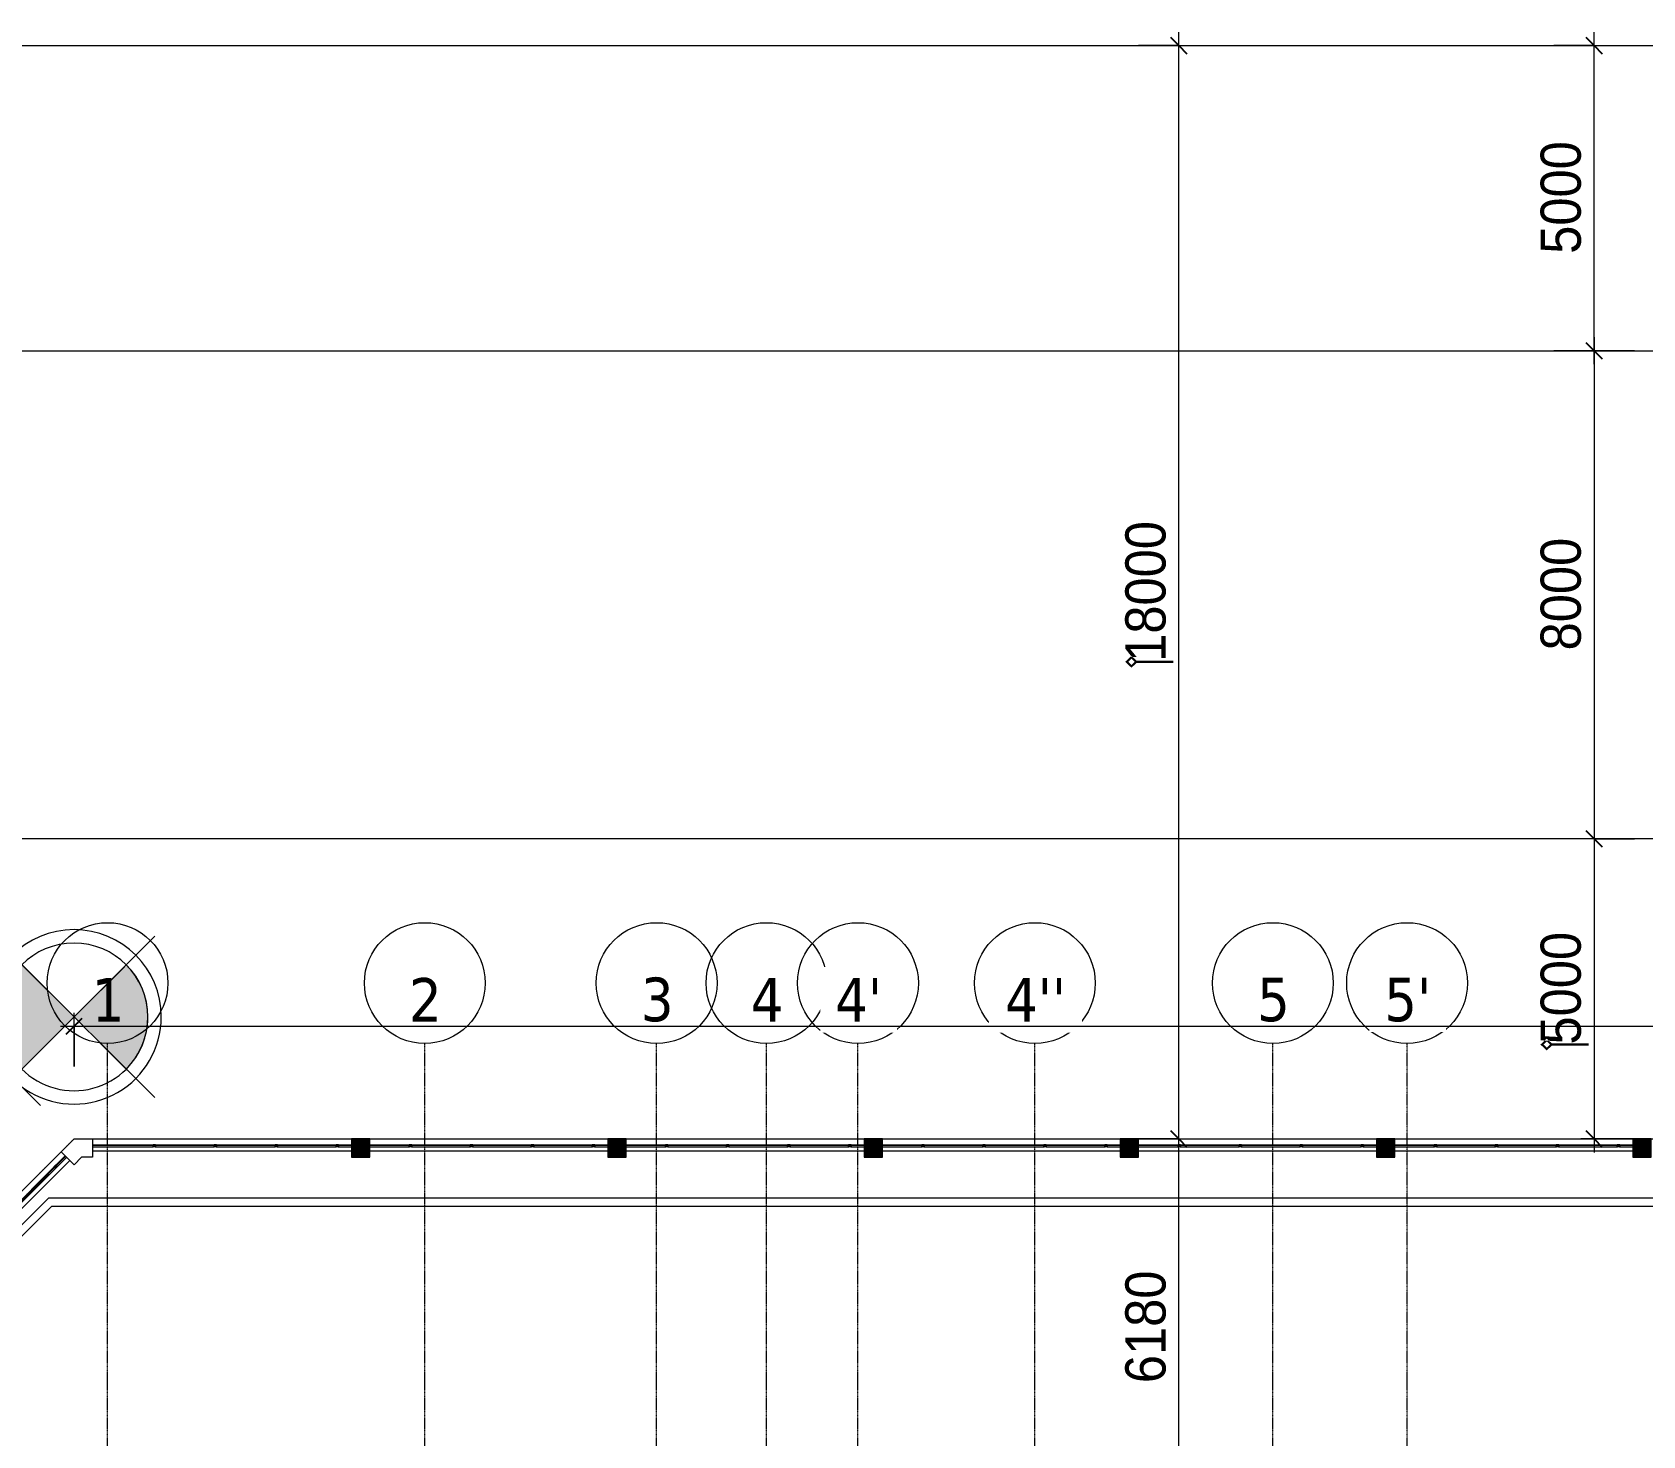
# Model space of a CAD drawing. Header units: millimetres. Extents: x 5356 to 209803, y -16346 to 109894.
# Drawn here: x 32418 to 58816, y 79553 to 102556 of the extents above; entities that cross this region are included whole.
import ezdxf

# ---------------------------------------------------------------- set-up
doc = ezdxf.new("R2010")
doc.units = ezdxf.units.MM
doc.linetypes.add('Double dash', pattern=[41.99999848517665, 12.00000007375544, -5.999999682284241, 5.999999682284241, -5.999999682284241, 5.999999682284241, -5.999999682284241])
doc.linetypes.add('Grid Line', pattern=[22.225, 12.7, -3.175, 3.175, -3.175])
for name, color, linetype, lineweight in [('A-ANNO-DIMS', 211, 'Continuous', 9), ('A-ANNO-DIMS-220', 211, 'Continuous', 9), ('A-ANNO-NOTE', 131, 'Continuous', 9), ('A-FLOR', 192, 'Continuous', 9), ('A-FLOR-HRAL', 11, 'Continuous', 9), ('A-WALL', 113, 'Continuous', 9), ('C-PROP-LINE', 91, 'Double dash', 18), ('S-COLS', 52, 'Continuous', 9), ('S-COLS-3', 9, 'Continuous', 9), ('S-COLS-4', 52, 'Continuous', 18), ('S-GRID-1', 1, 'Grid Line', 9), ('S-GRID-IDEN', 1, 'Continuous', 9)]:
    doc.layers.add(name, color=color, linetype=linetype, lineweight=lineweight)
doc.styles.add('Arial_2', font='arial_0.ttf', dxfattribs={"width": 0.9, "height": 659.9999999999999})
doc.styles.add('Arial_3', font='arial_0.ttf', dxfattribs={"width": 0.9, "height": 659.9999999999999})
doc.styles.add('Tahoma_B', font='tahomabd_0.ttf', dxfattribs={"height": 714.9999999999993})
doc.dimstyles.new('1_Dim_chi_tiet_khu_đất_2', dxfattribs={"dimscale": 304.8, "dimtxt": 673.3712039716003, "dimasz": 0.8661417322834646, "dimexe": 0.7217847769028871, "dimexo": 0.0625, "dimgap": 0.07217847769028872, "dimtad": 1, "dimdec": 0, "dimrnd": 5, "dimzin": 0, "dimdsep": 46, "dimtxsty": 'Arial_2', "dimblk1": 'OBLIQUE', "dimblk2": 'OBLIQUE', "dimsah": 1, "dimcen": 0.09, "dimdle": 0.7217847769028871, "dimazin": 0, "dimtfac": 1, "dimtdec": 4, "dimtix": 1, "dimtmove": 0, "dimatfit": 3, "dimfxl": 2.165354330708662, "dimfxlon": 1, "dimtvp": 1, "dimtolj": 1, "dimtzin": 0, "dimarcsym": 2})
doc.dimstyles.new('1_Dim_chi_tiet_khu_đất_2_1', dxfattribs={"dimscale": 304.8, "dimtxt": 673.3712039716003, "dimasz": 0.8661417322834646, "dimexe": 0.7217847769028871, "dimexo": 0.0625, "dimgap": 0.07217847769028872, "dimtad": 1, "dimdec": 0, "dimrnd": 5, "dimzin": 0, "dimdsep": 46, "dimtxsty": 'Arial_3', "dimblk1": 'OBLIQUE', "dimblk2": 'OBLIQUE', "dimsah": 1, "dimcen": 0.09, "dimdle": 0.7217847769028871, "dimazin": 0, "dimtfac": 1, "dimtdec": 4, "dimtix": 1, "dimtmove": 0, "dimatfit": 3, "dimfxl": 2.165354330708662, "dimfxlon": 1, "dimtvp": 1, "dimtolj": 1, "dimtzin": 0, "dimarcsym": 2})
pattern_1 = [(180, (609.6, 0), (-1.592040838891559e-15, -13), []), (270, (609.6, 0), (76, 4.653657836759942e-15), [])]

# ---------------------------------------------------------------- blocks, each defined once
blk = doc.blocks.new('M_Concrete-Rectangular-Column2 - 300x300-2025389-TKCS_MB ĐỊNH VỊ MỐC TỌA ĐỘ CÔNG TRÌNH')
at = {"layer": 'S-COLS-3'}
blk.add_hatch(color=256, dxfattribs=at).paths.add_polyline_path([(150.0000000000699, -149.9999999999139), (150.0000000000699, 150.0000000000958), (-149.9999999999399, 150.0000000000958), (-149.9999999999399, -149.9999999999139)])
at = {"layer": 'S-COLS-4'}
for p, q in [((149.9999999999998, 150.0000000000001), (-150.0000000000001, 150.0000000000001)), ((-150.0000000000001, 150.0000000000001), (-150.0000000000001, -149.9999999999999)), ((149.9999999999998, -149.9999999999999), (149.9999999999998, 150.0000000000001)), ((-150.0000000000001, -149.9999999999999), (149.9999999999998, -149.9999999999999))]:
    blk.add_line(p, q, dxfattribs=at)
blk = doc.blocks.new('NBS_CLDPhysicalSecuritySystems_MtlMeshPnlFncngSym_CLDModsecSecurusS3_InfillPanel - NBS_CLDPhysicalSecuritySystems_MtlMeshPnlFncngSym_CLDModsecSecurusS2_InfillPanel-2369332-TKCS_MB ĐỊNH VỊ MỐC TỌA ĐỘ CÔNG TRÌNH')
at = {"layer": 'A-FLOR-HRAL'}
h = blk.add_hatch(dxfattribs=at)
h.set_pattern_fill('FP_6', color=256, style=0, pattern_type=2)
h.set_pattern_definition(pattern_1)
h.paths.add_polyline_path([(37.03296974961502, 5.999999999877355), (-5.197762220632285e-11, 5.999999999877355), (-5.197762220632285e-11, -6.000000000119917), (3899.999999999954, -6.000000000119917), (3899.999999999954, 5.999999999877355), (2457.898127103676, 5.999999999868692)])
for p, q in [((217.9999999999418, 26.99999999990723), (-5.197762220632285e-11, 26.99999999990723)), ((6.294165189046908e-12, 5.999999999963915), (3900.000000000012, 5.999999999963915)), ((214.0000000000067, 5.999999999992131), (214.0000000000071, 22.99999999998968)), ((254.0000000000057, 5.999999999992004), (214.0000000000067, 5.999999999992131)), ((218.0000000000071, 26.99999999998995), (250.0000000000058, 26.99999999998985)), ((1217.999999999948, 26.99999999989857), (249.9999999999432, 26.99999999990723)), ((254.0000000000058, 22.99999999998984), (254.0000000000057, 5.999999999992004)), ((1214.000000000007, 5.999999999989893), (1214.000000000007, 22.99999999998744)), ((1254.000000000006, 5.999999999989766), (1214.000000000007, 5.999999999989893)), ((1218.000000000007, 26.99999999998771), (1250.000000000006, 26.99999999998761)), ((2217.999999999946, 26.99999999990723), (1249.99999999995, 26.99999999990723)), ((1254.000000000006, 22.9999999999876), (1254.000000000006, 5.999999999989766)), ((2214.000000000006, 5.999999999992131), (2214.000000000007, 22.99999999998968)), ((2254.000000000005, 5.999999999992004), (2214.000000000006, 5.999999999992131)), ((2218.000000000007, 26.99999999998995), (2250.000000000005, 26.99999999998985)), ((3217.999999999944, 26.99999999990723), (2249.999999999948, 26.99999999990723)), ((2254.000000000005, 22.99999999998984), (2254.000000000005, 5.999999999992004)), ((3214.000000000006, 5.999999999992131), (3214.000000000007, 22.99999999998968)), ((3254.000000000005, 5.999999999992004), (3214.000000000006, 5.999999999992131)), ((3218.000000000007, 26.99999999998995), (3250.000000000005, 26.99999999998985)), ((3899.999999999954, 26.99999999990723), (3249.999999999945, 26.99999999990723)), ((3254.000000000005, 22.99999999998984), (3254.000000000005, 5.999999999992004)), ((3900.000000000012, -6.000000000036085), (6.497202775790357e-12, -6.000000000036085)), ((214.0000000000067, -11.00000000001003), (214.0000000000067, -6.00000000001004)), ((214.0000000000067, -6.00000000001004), (254.0000000000057, -6.000000000010167)), ((254.0000000000057, -11.00000000001016), (214.0000000000067, -11.00000000001003)), ((254.0000000000057, -6.000000000010167), (254.0000000000057, -11.00000000001016)), ((1214.000000000007, -11.00000000001227), (1214.000000000007, -6.000000000012277)), ((1214.000000000007, -6.000000000012277), (1254.000000000005, -6.000000000012404)), ((1254.000000000005, -11.0000000000124), (1214.000000000007, -11.00000000001227)), ((1254.000000000005, -6.000000000012404), (1254.000000000005, -11.0000000000124)), ((2214.000000000006, -11.00000000001003), (2214.000000000006, -6.00000000001004)), ((2214.000000000006, -6.00000000001004), (2254.000000000005, -6.000000000010167)), ((2254.000000000005, -11.00000000001016), (2214.000000000006, -11.00000000001003)), ((2254.000000000005, -6.000000000010167), (2254.000000000005, -11.00000000001016)), ((3214.000000000006, -11.00000000001003), (3214.000000000006, -6.00000000001004)), ((3214.000000000006, -6.00000000001004), (3254.000000000005, -6.000000000010167)), ((3254.000000000005, -11.00000000001016), (3214.000000000006, -11.00000000001003)), ((3254.000000000005, -6.000000000010167), (3254.000000000005, -11.00000000001016))]:
    blk.add_line(p, q, dxfattribs=at)
for centre, radius, start, end in [((218.0000000000071, 22.99999999998967), 3.999999999999995, 89.99999999999912, 179.9999999999999), ((250.0000000000058, 22.99999999998985), 4.000000000000007, 5.088887490341627e-14, 89.9999999999993), ((1218.000000000007, 22.99999999998743), 3.999999999999997, 89.99999999999994, 179.9999999999999), ((1250.000000000006, 22.99999999998761), 3.999999999999979, 4.007498898644031e-13, 89.9999999999997), ((2218.000000000007, 22.99999999998967), 3.999999999999995, 89.99999999999993, 179.9999999999999), ((2250.000000000005, 22.99999999998985), 3.999999999999979, 4.579998741307465e-13, 89.9999999999997), ((3218.000000000007, 22.99999999998967), 3.999999999999995, 89.99999999999993, 179.9999999999999), ((3250.000000000005, 22.99999999998985), 3.999999999999999, 4.579998741307465e-13, 89.9999999999997)]:
    blk.add_arc(centre, radius, start, end, dxfattribs=at)
blk = doc.blocks.new('NBS_CLDPhysicalSecuritySystems_MtlMeshPnlFncngSym_CLDModsecSecurusS3_InfillPanel - NBS_CLDPhysicalSecuritySystems_MtlMeshPnlFncngSym_CLDModsecSecurusS2_InfillPanel-2369340-TKCS_MB ĐỊNH VỊ MỐC TỌA ĐỘ CÔNG TRÌNH')
at = {"layer": 'A-FLOR-HRAL'}
h = blk.add_hatch(dxfattribs=at)
h.set_pattern_fill('FP_6', color=256, style=0, pattern_type=2)
h.set_pattern_definition(pattern_1)
h.paths.add_polyline_path([(-3.465174813754857e-11, 5.999999999877355), (-3.465174813754857e-11, -6.000000000119917), (4249.063448259166, -6.000000000119917), (4249.063448259166, 5.999999999877355), (824.8193859361612, 5.999999999877355)])
for p, q in [((217.9999999999634, 26.99999999990723), (-2.598881110316143e-11, 26.99999999990723)), ((6.294165189046908e-12, 5.999999999963915), (4249.063448259199, 5.999999999963915)), ((214.0000000000067, 5.999999999992131), (214.0000000000071, 22.99999999998968)), ((254.0000000000057, 5.999999999992004), (214.0000000000067, 5.999999999992131)), ((218.0000000000071, 26.99999999998995), (250.0000000000058, 26.99999999998985)), ((1217.999999999966, 26.99999999990723), (249.9999999999648, 26.99999999990723)), ((254.0000000000058, 22.99999999998984), (254.0000000000057, 5.999999999992004)), ((1214.000000000007, 5.999999999989893), (1214.000000000007, 22.99999999998744)), ((1254.000000000006, 5.999999999989766), (1214.000000000007, 5.999999999989893)), ((1218.000000000007, 26.99999999998771), (1250.000000000006, 26.99999999998761)), ((2217.999999999968, 26.99999999990723), (1249.999999999967, 26.99999999990723)), ((1254.000000000006, 22.9999999999876), (1254.000000000006, 5.999999999989766)), ((2214.000000000006, 5.999999999992131), (2214.000000000007, 22.99999999998968)), ((2254.000000000005, 5.999999999992004), (2214.000000000006, 5.999999999992131)), ((2218.000000000007, 26.99999999998995), (2250.000000000005, 26.99999999998985)), ((3217.99999999997, 26.9999999999159), (2249.999999999969, 26.99999999990723)), ((2254.000000000005, 22.99999999998984), (2254.000000000005, 5.999999999992004)), ((3214.000000000006, 5.999999999992131), (3214.000000000007, 22.99999999998968)), ((3254.000000000005, 5.999999999992004), (3214.000000000006, 5.999999999992131)), ((3218.000000000007, 26.99999999998995), (3250.000000000005, 26.99999999998985)), ((4249.063448259166, 26.99999999990723), (3249.999999999967, 26.9999999999159)), ((3254.000000000005, 22.99999999998984), (3254.000000000005, 5.999999999992004)), ((4249.063448259199, -6.000000000036085), (6.497202775790357e-12, -6.000000000036085)), ((214.0000000000067, -11.00000000001003), (214.0000000000067, -6.00000000001004)), ((214.0000000000067, -6.00000000001004), (254.0000000000057, -6.000000000010167)), ((254.0000000000057, -11.00000000001016), (214.0000000000067, -11.00000000001003)), ((254.0000000000057, -6.000000000010167), (254.0000000000057, -11.00000000001016)), ((1214.000000000007, -11.00000000001227), (1214.000000000007, -6.000000000012277)), ((1214.000000000007, -6.000000000012277), (1254.000000000005, -6.000000000012404)), ((1254.000000000005, -11.0000000000124), (1214.000000000007, -11.00000000001227)), ((1254.000000000005, -6.000000000012404), (1254.000000000005, -11.0000000000124)), ((2214.000000000006, -11.00000000001003), (2214.000000000006, -6.00000000001004)), ((2214.000000000006, -6.00000000001004), (2254.000000000005, -6.000000000010167)), ((2254.000000000005, -11.00000000001016), (2214.000000000006, -11.00000000001003)), ((2254.000000000005, -6.000000000010167), (2254.000000000005, -11.00000000001016)), ((3214.000000000006, -11.00000000001003), (3214.000000000006, -6.00000000001004)), ((3214.000000000006, -6.00000000001004), (3254.000000000005, -6.000000000010167)), ((3254.000000000005, -11.00000000001016), (3214.000000000006, -11.00000000001003)), ((3254.000000000005, -6.000000000010167), (3254.000000000005, -11.00000000001016))]:
    blk.add_line(p, q, dxfattribs=at)
for centre, radius, start, end in [((218.0000000000071, 22.99999999998967), 3.999999999999995, 89.99999999999912, 179.9999999999999), ((250.0000000000058, 22.99999999998985), 4.000000000000007, 5.088887490341627e-14, 89.9999999999993), ((1218.000000000007, 22.99999999998743), 3.999999999999997, 89.99999999999994, 179.9999999999999), ((1250.000000000006, 22.99999999998761), 3.999999999999979, 4.007498898644031e-13, 89.9999999999997), ((2218.000000000007, 22.99999999998967), 3.999999999999995, 89.99999999999993, 179.9999999999999), ((2250.000000000005, 22.99999999998985), 3.999999999999979, 4.579998741307465e-13, 89.9999999999997), ((3218.000000000007, 22.99999999998967), 3.999999999999995, 89.99999999999993, 179.9999999999999), ((3250.000000000005, 22.99999999998985), 3.999999999999999, 4.579998741307465e-13, 89.9999999999997)]:
    blk.add_arc(centre, radius, start, end, dxfattribs=at)
blk = doc.blocks.new('NBS_CLDPhysicalSecuritySystems_MtlMeshPnlFncngSym_CLDModsecSecurusS3_InfillPanel - NBS_CLDPhysicalSecuritySystems_MtlMeshPnlFncngSym_CLDModsecSecurusS2_InfillPanel-2369348-TKCS_MB ĐỊNH VỊ MỐC TỌA ĐỘ CÔNG TRÌNH')
at = {"layer": 'A-FLOR-HRAL'}
h = blk.add_hatch(dxfattribs=at)
h.set_pattern_fill('FP_6', color=256, style=0, pattern_type=2)
h.set_pattern_definition(pattern_1)
h.paths.add_polyline_path([(4516.652222254837, 5.999999999929332), (-9.529230737825856e-11, 5.99999999992067), (-9.096083886106499e-11, -6.000000000076603), (4516.652222254842, -6.000000000076603)])
for p, q in [((217.9999999999071, 26.99999999995055), (-6.064055924070999e-11, 26.99999999995055)), ((6.294165189046908e-12, 5.999999999963915), (4516.652222254929, 5.999999999963915)), ((214.0000000000067, 5.999999999992131), (214.0000000000071, 22.99999999998968)), ((254.0000000000057, 5.999999999992004), (214.0000000000067, 5.999999999992131)), ((218.0000000000071, 26.99999999998995), (250.0000000000058, 26.99999999998985)), ((1217.999999999918, 26.99999999995921), (249.9999999999085, 26.99999999995055)), ((254.0000000000058, 22.99999999998984), (254.0000000000057, 5.999999999992004)), ((1214.000000000007, 5.999999999989893), (1214.000000000007, 22.99999999998744)), ((1254.000000000006, 5.999999999989766), (1214.000000000007, 5.999999999989893)), ((1218.000000000007, 26.99999999998771), (1250.000000000006, 26.99999999998761)), ((2217.999999999912, 26.99999999995055), (1249.999999999915, 26.99999999995055)), ((1254.000000000006, 22.9999999999876), (1254.000000000006, 5.999999999989766)), ((2214.000000000006, 5.999999999992131), (2214.000000000007, 22.99999999998968)), ((2254.000000000005, 5.999999999992004), (2214.000000000006, 5.999999999992131)), ((2218.000000000007, 26.99999999998995), (2250.000000000005, 26.99999999998985)), ((3217.99999999991, 26.99999999994188), (2249.999999999909, 26.99999999995055)), ((2254.000000000005, 22.99999999998984), (2254.000000000005, 5.999999999992004)), ((3214.000000000006, 5.999999999992131), (3214.000000000007, 22.99999999998968)), ((3254.000000000005, 5.999999999992004), (3214.000000000006, 5.999999999992131)), ((3218.000000000007, 26.99999999998995), (3250.000000000005, 26.99999999998985)), ((4217.999999999916, 26.99999999994188), (3249.999999999911, 26.99999999995055)), ((3254.000000000005, 22.99999999998984), (3254.000000000005, 5.999999999992004)), ((4214.000000000006, 5.999999999992131), (4214.000000000007, 22.99999999998968)), ((4254.000000000005, 5.999999999992004), (4214.000000000006, 5.999999999992131)), ((4218.000000000007, 26.99999999998995), (4250.000000000005, 26.99999999998985)), ((4516.652222254837, 26.99999999995055), (4249.999999999909, 26.99999999994188)), ((4254.000000000005, 22.99999999998984), (4254.000000000005, 5.999999999992004)), ((4516.652222254929, -6.000000000036085), (6.497202775790357e-12, -6.000000000036085)), ((214.0000000000067, -11.00000000001003), (214.0000000000067, -6.00000000001004)), ((214.0000000000067, -6.00000000001004), (254.0000000000057, -6.000000000010167)), ((254.0000000000057, -11.00000000001016), (214.0000000000067, -11.00000000001003)), ((254.0000000000057, -6.000000000010167), (254.0000000000057, -11.00000000001016)), ((1214.000000000007, -11.00000000001227), (1214.000000000007, -6.000000000012277)), ((1214.000000000007, -6.000000000012277), (1254.000000000005, -6.000000000012404)), ((1254.000000000005, -11.0000000000124), (1214.000000000007, -11.00000000001227)), ((1254.000000000005, -6.000000000012404), (1254.000000000005, -11.0000000000124)), ((2214.000000000006, -11.00000000001003), (2214.000000000006, -6.00000000001004)), ((2214.000000000006, -6.00000000001004), (2254.000000000005, -6.000000000010167)), ((2254.000000000005, -11.00000000001016), (2214.000000000006, -11.00000000001003)), ((2254.000000000005, -6.000000000010167), (2254.000000000005, -11.00000000001016)), ((3214.000000000006, -11.00000000001003), (3214.000000000006, -6.00000000001004)), ((3214.000000000006, -6.00000000001004), (3254.000000000005, -6.000000000010167)), ((3254.000000000005, -11.00000000001016), (3214.000000000006, -11.00000000001003)), ((3254.000000000005, -6.000000000010167), (3254.000000000005, -11.00000000001016)), ((4214.000000000006, -11.00000000001003), (4214.000000000006, -6.00000000001004)), ((4214.000000000006, -6.00000000001004), (4254.000000000005, -6.000000000010167)), ((4254.000000000005, -11.00000000001016), (4214.000000000006, -11.00000000001003)), ((4254.000000000005, -6.000000000010167), (4254.000000000005, -11.00000000001016))]:
    blk.add_line(p, q, dxfattribs=at)
for centre, radius, start, end in [((218.0000000000071, 22.99999999998967), 3.999999999999995, 89.99999999999912, 179.9999999999999), ((250.0000000000058, 22.99999999998985), 4.000000000000007, 5.088887490341627e-14, 89.9999999999993), ((1218.000000000007, 22.99999999998743), 3.999999999999997, 89.99999999999994, 179.9999999999999), ((1250.000000000006, 22.99999999998761), 3.999999999999979, 4.007498898644031e-13, 89.9999999999997), ((2218.000000000007, 22.99999999998967), 3.999999999999995, 89.99999999999993, 179.9999999999999), ((2250.000000000005, 22.99999999998985), 3.999999999999979, 4.579998741307465e-13, 89.9999999999997), ((3218.000000000007, 22.99999999998967), 3.999999999999995, 89.99999999999993, 179.9999999999999), ((3250.000000000005, 22.99999999998985), 3.999999999999999, 4.579998741307465e-13, 89.9999999999997), ((4218.000000000007, 22.99999999998967), 3.999999999999995, 89.99999999999993, 179.9999999999999), ((4250.000000000005, 22.99999999998985), 3.999999999999979, 4.579998741307465e-13, 89.9999999999997)]:
    blk.add_arc(centre, radius, start, end, dxfattribs=at)
blk = doc.blocks.new('Family - ___-1476882-TKCS_MB ĐỊNH VỊ MỐC TỌA ĐỘ CÔNG TRÌNH')
at = {"layer": 'C-PROP-LINE'}
for p, q in [((26103.5008400878, 77418.22802920932), (33103.50083875699, 84418.22802787836)), ((33103.50083875699, 84418.22802787836), (127801.6277352758, 84418.22802787836))]:
    blk.add_line(p, q, dxfattribs=at)
blk = doc.blocks.new('Grid - M_Grid Head - Circle-353313-TKCS_MB ĐỊNH VỊ MỐC TỌA ĐỘ CÔNG TRÌNH')
at = {"layer": 'S-GRID-IDEN'}
blk.add_circle((0, 0), 4.500000000000004, dxfattribs=at)
blk = doc.blocks.new('HDNDCT_DIEM DINH VI NHO - HDNDCT_DIEM DINH VI NHO-1604829-TKCS_MB ĐỊNH VỊ MỐC TỌA ĐỘ CÔNG TRÌNH')
at = {"layer": 'A-ANNO-NOTE'}
h = blk.add_hatch(color=256, dxfattribs=at)
edge = h.paths.add_edge_path()
edge.add_line((-3.889087296526014, 3.889087296526007), (8.881784197001252e-16, -2.220446049250313e-15))
edge.add_line((1.057487430955462e-15, 0), (-3.889087296526007, -3.889087296526013))
edge.add_arc((1.586231146433193e-15, 0), 5.500000000000006, 135.0000000000007, 225.0000000000001, ccw=False)
h = blk.add_hatch(color=256, dxfattribs=at)
edge = h.paths.add_edge_path()
edge.add_arc((-5.287437154777308e-16, 5.287437154777308e-16), 5.500000000000004, -44.99999999999977, 45.000000000000284, ccw=False)
edge.add_line((3.889087296526008, -3.889087296526015), (0, 0))
edge.add_line((-1.057487430955462e-15, -2.114974861910923e-15), (3.889087296526014, 3.889087296526007))
for p, q in [((-6.010407640085661, 6.01040764008565), (6.010407640085664, -6.010407640085654)), ((-6.010407640085649, -6.01040764008566), (6.010407640085651, 6.010407640085662)), ((1.057487430955462e-15, -2.114974861910923e-15), (-3.889087296526014, 3.889087296526007)), ((3.889087296526014, 3.889087296526007), (-1.057487430955462e-15, -2.114974861910923e-15)), ((-3.889087296526007, -3.889087296526013), (1.057487430955462e-15, 0)), ((0, 0), (3.889087296526008, -3.889087296526015))]:
    blk.add_line(p, q, dxfattribs=at)
for centre, radius, start, end in [((0, 2.356094354837881e-16), 6.500000000000006, 359.9999999999985, 179.999999999999), ((0, 2.356094354837881e-16), 5.500000000000005, 359.9999999999989, 179.9999999999993), ((1.586231146433193e-15, 0), 5.500000000000006, 135.0000000000004, 224.9999999999997), ((-5.287437154777308e-16, 5.287437154777308e-16), 5.500000000000004, 314.9999999999999, 44.99999999999999), ((0, -2.931342799939427e-16), 6.500000000000005, 179.9999999999994, 359.9999999999985), ((0, -2.931342799939427e-16), 5.500000000000005, 179.9999999999997, 359.9999999999989)]:
    blk.add_arc(centre, radius, start, end, dxfattribs=at)
blk = doc.blocks.new('DIMBLOCK2-TKCS_MB ĐỊNH VỊ MỐC TỌA ĐỘ CÔNG TRÌNH')
at = {"layer": 'A-ANNO-DIMS-220'}
for p, q in [((32244.34554252, 85588.51030783744), (24933.21856012872, 78277.38332544632)), ((32555.47252624208, 84966.25634039327), (31933.21855879791, 85588.51030783744)), ((32088.78205065896, 85432.94681597642), (32555.47252624208, 84966.2563403933)), ((25555.47252757288, 77966.25634172423), (24933.21856012873, 78588.51030916841)), ((25088.78205198977, 78432.94681730737), (25555.47252757288, 77966.25634172425))]:
    blk.add_line(p, q, dxfattribs=at)
at = {"layer": 'A-ANNO-DIMS-220', "lineweight": 25}
for p, q in [((32088.78205065896, 85432.94681597641), (32088.78205065896, 85619.62300620966)), ((32088.78205065896, 85432.94681597641), (32088.78205065896, 85246.27062574314)), ((25088.78205198977, 78432.94681730737), (25088.78205198977, 78619.62300754063)), ((25088.78205198977, 78432.94681730737), (25088.78205198977, 78246.27062707412))]:
    blk.add_line(p, q, dxfattribs=at)
at = {"layer": 'A-ANNO-DIMS-220', "color": 0, "insert": (27322.72673623983, 81909.74704485267), "char_height": 659.9999999999999, "width": 2187.938435058492, "attachment_point": 1, "rotation": 44.9999999999994, "line_spacing_factor": 0.9417779076525878, "style": 'Arial_2'}
blk.add_mtext('9900', dxfattribs=at)
blk = doc.blocks.new('_Oblique')
at = {"color": 0, "linetype": 'ByBlock', "lineweight": -2}
blk.add_line((-0.5, -0.5), (0.5, 0.5), dxfattribs=at)
blk = doc.blocks.new('DIMBLOCK3-TKCS_MB ĐỊNH VỊ MỐC TỌA ĐỘ CÔNG TRÌNH')
at = {"layer": 'A-ANNO-DIMS-220'}
for p, q in [((33103.50083875699, 85603.98185130442), (33103.50083875699, 86483.98185130442)), ((127801.6277352758, 85603.98185130442), (127801.6277352758, 86483.98185130442)), ((32883.500838757, 86263.98185130443), (128021.6277352758, 86263.98185130443)), ((33103.50083875699, 86263.98185130443), (33103.50083875699, 85603.98185130442)), ((127801.6277352758, 86263.98185130443), (127801.6277352758, 85603.98185130442))]:
    blk.add_line(p, q, dxfattribs=at)
at = {"layer": 'A-ANNO-DIMS-220', "lineweight": 25}
for p, q in [((33103.50083875699, 86263.98185130443), (33235.50083875699, 86395.98185130443)), ((127801.6277352758, 86263.98185130443), (127933.6277352758, 86395.98185130443)), ((33103.50083875699, 86263.98185130443), (32971.50083875699, 86131.98185130442)), ((127801.6277352758, 86263.98185130443), (127669.6277352758, 86131.98185130442))]:
    blk.add_line(p, q, dxfattribs=at)
at = {"layer": 'A-ANNO-DIMS-220', "color": 0, "insert": (79313.01301875676, 87142.81343400382), "char_height": 659.9999999999999, "width": 2734.923043823115, "attachment_point": 1, "line_spacing_factor": 0.9417779076525878, "style": 'Arial_2'}
blk.add_mtext('94700', dxfattribs=at)
blk = doc.blocks.new('DIMBLOCK14-TKCS_MB ĐỊNH VỊ MỐC TỌA ĐỘ CÔNG TRÌNH')
at = {"layer": 'A-ANNO-DIMS-220', "lineweight": 25}
for p, q in [((51212.91840284201, 102336.3366226213), (51080.91840284201, 102468.3366226213)), ((51212.91840284201, 102336.3366226213), (51344.91840284201, 102204.3366226213)), ((51212.91840284195, 84418.22802787834), (51080.91840284195, 84550.22802787834)), ((51212.91840284195, 84418.22802787834), (51344.91840284194, 84286.22802787834))]:
    blk.add_line(p, q, dxfattribs=at)
at = {"layer": 'A-ANNO-DIMS-220'}
for p, q in [((51212.91840284195, 84198.22802787836), (51212.91840284201, 102556.3366226213)), ((50552.918402842, 102336.3366226213), (51432.91840284201, 102336.3366226213)), ((51212.91840284201, 102336.3366226213), (50552.91840284201, 102336.3366226213)), ((50552.91840284195, 84418.22802787834), (51432.91840284195, 84418.22802787834)), ((51212.91840284195, 84418.22802787836), (50552.91840284195, 84418.22802787836))]:
    blk.add_line(p, q, dxfattribs=at)
at = {"layer": 'A-ANNO-DIMS-220', "color": 0, "insert": (50334.08682014258, 92237.7310569902), "char_height": 659.9999999999999, "width": 2734.923043823115, "attachment_point": 1, "rotation": 90, "line_spacing_factor": 0.9417779076525878, "style": 'Arial_3'}
blk.add_mtext('\u206e18000', dxfattribs=at)
blk = doc.blocks.new('DIMBLOCK21-TKCS_MB ĐỊNH VỊ MỐC TỌA ĐỘ CÔNG TRÌNH')
at = {"layer": 'A-ANNO-DIMS-220', "lineweight": 25}
for p, q in [((58019.33192299585, 97336.33662265503), (57887.33192299588, 97468.33662265504)), ((58019.33192299585, 97336.33662265503), (58151.33192299582, 97204.336622655)), ((58019.33192299405, 89336.3366226756), (57887.33192299408, 89468.33662267563)), ((58019.33192299405, 89336.3366226756), (58151.33192299402, 89204.33662267559))]:
    blk.add_line(p, q, dxfattribs=at)
at = {"layer": 'A-ANNO-DIMS-220'}
for p, q in [((58019.3319229959, 97556.33662265503), (58019.331922994, 89116.3366226756)), ((58679.33192299585, 97336.33662265487), (57799.33192299584, 97336.3366226551)), ((58019.33192299585, 97336.33662265503), (58679.33192299584, 97336.33662265491)), ((58679.33192299405, 89336.33662267543), (57799.33192299405, 89336.33662267566)), ((58019.33192299405, 89336.3366226756), (58679.33192299405, 89336.33662267549))]:
    blk.add_line(p, q, dxfattribs=at)
at = {"layer": 'A-ANNO-DIMS-220', "color": 0, "insert": (57140.50034029556, 92424.69560805763), "char_height": 659.9999999999999, "width": 2187.938435058492, "attachment_point": 1, "rotation": 90, "line_spacing_factor": 0.9417779076525878, "style": 'Arial_2'}
blk.add_mtext('8000', dxfattribs=at)
blk = doc.blocks.new('DIMBLOCK22-TKCS_MB ĐỊNH VỊ MỐC TỌA ĐỘ CÔNG TRÌNH')
at = {"layer": 'A-ANNO-DIMS-220', "lineweight": 25}
for p, q in [((58019.3319229951, 102336.3366226213), (57887.33192299511, 102468.3366226213)), ((58019.3319229951, 102336.3366226213), (58151.3319229951, 102204.3366226213)), ((58019.3319229951, 97336.33662265501), (57887.33192299511, 97468.33662265501)), ((58019.3319229951, 97336.33662265501), (58151.3319229951, 97204.336622655))]:
    blk.add_line(p, q, dxfattribs=at)
at = {"layer": 'A-ANNO-DIMS-220'}
for p, q in [((58019.3319229951, 97116.33662265503), (58019.3319229951, 102556.3366226213)), ((57359.33192299509, 102336.3366226213), (58239.33192299511, 102336.3366226213)), ((58019.3319229951, 102336.3366226213), (57359.33192299511, 102336.3366226213)), ((57359.33192299509, 97336.33662265501), (58239.33192299511, 97336.33662265501)), ((58019.3319229951, 97336.33662265503), (57359.33192299511, 97336.33662265503))]:
    blk.add_line(p, q, dxfattribs=at)
at = {"layer": 'A-ANNO-DIMS-220', "color": 0, "insert": (57140.50034029572, 98924.69560803045), "char_height": 659.9999999999999, "width": 2187.938435058492, "attachment_point": 1, "rotation": 90, "line_spacing_factor": 0.9417779076525878, "style": 'Arial_2'}
blk.add_mtext('5000', dxfattribs=at)
blk = doc.blocks.new('DIMBLOCK23-TKCS_MB ĐỊNH VỊ MỐC TỌA ĐỘ CÔNG TRÌNH')
at = {"layer": 'A-ANNO-DIMS-220'}
for p, q in [((58019.3319229941, 89556.33662267562), (58019.33192299288, 84198.22802787837)), ((58679.33192299405, 89336.33662267543), (57799.33192299405, 89336.33662267566)), ((58019.33192299405, 89336.3366226756), (58679.33192299405, 89336.33662267549)), ((58679.33192299294, 84418.22802787821), (57799.33192299293, 84418.22802787843)), ((58019.33192299295, 84418.22802787836), (58679.33192299294, 84418.22802787824))]:
    blk.add_line(p, q, dxfattribs=at)
at = {"layer": 'A-ANNO-DIMS-220', "lineweight": 25}
for p, q in [((58019.33192299405, 89336.3366226756), (57887.33192299408, 89468.33662267563)), ((58019.33192299405, 89336.3366226756), (58151.33192299402, 89204.33662267559)), ((58019.33192299294, 84418.22802787836), (57887.33192299297, 84550.22802787839)), ((58019.33192299294, 84418.22802787836), (58151.3319229929, 84286.22802787834))]:
    blk.add_line(p, q, dxfattribs=at)
at = {"layer": 'A-ANNO-DIMS-220', "color": 0, "insert": (57140.5003402941, 85965.64131066929), "char_height": 659.9999999999999, "width": 2187.938435058492, "attachment_point": 1, "rotation": 90, "line_spacing_factor": 0.9417779076525878, "style": 'Arial_3'}
blk.add_mtext('\u206e5000', dxfattribs=at)
blk = doc.blocks.new('DIMBLOCK26-TKCS_MB ĐỊNH VỊ MỐC TỌA ĐỘ CÔNG TRÌNH')
at = {"layer": 'A-ANNO-DIMS-220', "lineweight": 25}
for p, q in [((51212.91840284195, 84418.22802787834), (51080.91840284195, 84550.22802787834)), ((51212.91840284195, 84418.22802787834), (51344.91840284194, 84286.22802787834)), ((51212.91840284192, 78236.93603804537), (51080.91840284193, 78368.93603804539)), ((51212.91840284192, 78236.93603804537), (51344.91840284192, 78104.93603804537))]:
    blk.add_line(p, q, dxfattribs=at)
at = {"layer": 'A-ANNO-DIMS-220'}
for p, q in [((51212.91840284192, 78016.93603804537), (51212.91840284195, 84638.22802787834)), ((50552.91840284195, 84418.22802787834), (51432.91840284195, 84418.22802787834)), ((51212.91840284195, 84418.22802787836), (50552.91840284195, 84418.22802787836)), ((50552.91840284193, 78236.93603804537), (51432.91840284193, 78236.93603804537)), ((51212.91840284192, 78236.93603804537), (50552.91840284193, 78236.93603804537))]:
    blk.add_line(p, q, dxfattribs=at)
at = {"layer": 'A-ANNO-DIMS-220', "color": 0, "insert": (50334.08682014255, 80415.94101835418), "char_height": 659.9999999999999, "width": 2187.938435058492, "attachment_point": 1, "rotation": 90, "line_spacing_factor": 0.9417779076525878, "style": 'Arial_2'}
blk.add_mtext('6180', dxfattribs=at)

msp = doc.modelspace()

# ---------------------------------------------------------------- linework, layer by layer
at = {"layer": 'A-FLOR'}
for p, q in [((5356.497855477276, 102336.3366226214), (130779.2714340921, 102336.336622621)), ((5356.497855477259, 97336.33662265503), (130779.3493231148, 97336.33662265503)), ((72952.56428696719, 89336.33662267325), (32081.3650882323, 89336.33662267968)), ((32683.75213777374, 83446.93603804504), (26993.50084008778, 77756.68473992993)), ((69152.56428701637, 83446.93603804504), (32683.75213777374, 83446.93603804504)), ((27123.50084008779, 77702.8369768243), (32737.59990088514, 83316.93603804505)), ((32737.59990088514, 83316.93603804505), (69152.56428701637, 83316.93603804505))]:
    msp.add_line(p, q, dxfattribs=at)
at = {"layer": 'A-WALL'}
for p, q in [((33403.50083875702, 84418.22802787821), (37652.5642870162, 84418.22802787821)), ((37652.5642870162, 84218.2280278782), (33403.50083875702, 84218.2280278782)), ((37952.5642870162, 84418.22802787821), (41852.5642870162, 84418.22802787821)), ((41852.5642870162, 84218.2280278782), (37952.5642870162, 84218.2280278782)), ((42152.5642870162, 84418.22802787821), (46052.5642870162, 84418.22802787821)), ((46052.56428701621, 84218.2280278782), (42152.5642870162, 84218.2280278782)), ((46352.56428701621, 84418.22802787821), (50252.5642870162, 84418.22802787821)), ((50252.5642870162, 84218.2280278782), (46352.56428701622, 84218.2280278782)), ((50552.5642870162, 84418.22802787821), (54452.5642870162, 84418.22802787821)), ((54452.5642870162, 84218.2280278782), (50552.5642870162, 84218.2280278782)), ((54752.5642870162, 84418.22802787821), (58652.56428701621, 84418.22802787821)), ((58652.56428701621, 84218.2280278782), (54752.5642870162, 84218.2280278782)), ((29697.6133900195, 81012.34057914076), (32891.36880463727, 84206.09599375846)), ((33032.79016087458, 84064.67463752115), (29839.03474625681, 80870.91922290345))]:
    msp.add_line(p, q, dxfattribs=at)
at = {"layer": 'S-COLS'}
for p, q in [((32891.36880463728, 84206.09599375846), (33103.50083899325, 84418.2280281144)), ((33103.50083875702, 84418.22802868472), (33403.50083875702, 84418.22802868472)), ((33403.50083875702, 84418.22802868472), (33403.50083875702, 84118.22802868472)), ((33103.50083899324, 83993.96395940248), (32891.36880463728, 84206.09599375846)), ((33227.76490827548, 84118.22802868472), (33103.50083899324, 83993.96395940248)), ((33403.50083875702, 84118.22802868472), (33227.76490827548, 84118.22802868472))]:
    msp.add_line(p, q, dxfattribs=at)
at = {"layer": 'S-GRID-1'}
for p, q in [((33652.56428701637, 80482.73377850564), (33652.56428701638, 85982.73377850564)), ((38852.56428701636, 80482.73377850564), (38852.56428701638, 85982.73377850564)), ((42652.56428701638, 80482.73377850564), (42652.56428701639, 85982.73377850564)), ((44452.56428701636, 80482.73377850563), (44452.56428701638, 85982.73377850562)), ((45952.5642870162, 80482.73377850563), (45952.56428701621, 85982.73377850562)), ((48852.56428846078, 80482.73377850563), (48852.56428846079, 85982.73377850562)), ((52752.56428701637, 80482.7337785056), (52752.56428701638, 85982.7337785056)), ((54952.56428701637, 80482.7337785056), (54952.56428701638, 85982.7337785056)), ((33652.56428701628, 20960.60739034458), (33652.56428701637, 80482.73377850564)), ((38852.56428701627, 20960.60739034457), (38852.56428701636, 80482.73377850564)), ((42652.56428701628, 20960.60739034456), (42652.56428701638, 80482.73377850564)), ((44452.56428701627, 20960.60739034456), (44452.56428701636, 80482.73377850563)), ((45952.5642870161, 20960.60739034456), (45952.5642870162, 80482.73377850563)), ((48852.56428846069, 20960.60739034455), (48852.56428846078, 80482.73377850563)), ((52752.56428701628, 20960.60739034455), (52752.56428701637, 80482.7337785056)), ((54952.56428701628, 20960.60739034454), (54952.56428701637, 80482.7337785056))]:
    msp.add_line(p, q, dxfattribs=at)

# ---------------------------------------------------------------- block references
at = {"layer": 'A-FLOR-HRAL'}
for name, p, rotation in [('NBS_CLDPhysicalSecuritySystems_MtlMeshPnlFncngSym_CLDModsecSecurusS3_InfillPanel - NBS_CLDPhysicalSecuritySystems_MtlMeshPnlFncngSym_CLDModsecSecurusS2_InfillPanel-2369340-TKCS_MB ĐỊNH VỊ MỐC TỌA ĐỘ CÔNG TRÌNH', (37652.56428701622, 84318.2280278782), 180), ('NBS_CLDPhysicalSecuritySystems_MtlMeshPnlFncngSym_CLDModsecSecurusS3_InfillPanel - NBS_CLDPhysicalSecuritySystems_MtlMeshPnlFncngSym_CLDModsecSecurusS2_InfillPanel-2369332-TKCS_MB ĐỊNH VỊ MỐC TỌA ĐỘ CÔNG TRÌNH', (41852.56428701623, 84318.2280278782), 180), ('NBS_CLDPhysicalSecuritySystems_MtlMeshPnlFncngSym_CLDModsecSecurusS3_InfillPanel - NBS_CLDPhysicalSecuritySystems_MtlMeshPnlFncngSym_CLDModsecSecurusS2_InfillPanel-2369332-TKCS_MB ĐỊNH VỊ MỐC TỌA ĐỘ CÔNG TRÌNH', (46052.56428701622, 84318.2280278782), 180), ('NBS_CLDPhysicalSecuritySystems_MtlMeshPnlFncngSym_CLDModsecSecurusS3_InfillPanel - NBS_CLDPhysicalSecuritySystems_MtlMeshPnlFncngSym_CLDModsecSecurusS2_InfillPanel-2369332-TKCS_MB ĐỊNH VỊ MỐC TỌA ĐỘ CÔNG TRÌNH', (50252.56428701622, 84318.2280278782), 180), ('NBS_CLDPhysicalSecuritySystems_MtlMeshPnlFncngSym_CLDModsecSecurusS3_InfillPanel - NBS_CLDPhysicalSecuritySystems_MtlMeshPnlFncngSym_CLDModsecSecurusS2_InfillPanel-2369332-TKCS_MB ĐỊNH VỊ MỐC TỌA ĐỘ CÔNG TRÌNH', (54452.56428701622, 84318.2280278782), 180), ('NBS_CLDPhysicalSecuritySystems_MtlMeshPnlFncngSym_CLDModsecSecurusS3_InfillPanel - NBS_CLDPhysicalSecuritySystems_MtlMeshPnlFncngSym_CLDModsecSecurusS2_InfillPanel-2369332-TKCS_MB ĐỊNH VỊ MỐC TỌA ĐỘ CÔNG TRÌNH', (58652.56428701623, 84318.2280278782), 180), ('NBS_CLDPhysicalSecuritySystems_MtlMeshPnlFncngSym_CLDModsecSecurusS3_InfillPanel - NBS_CLDPhysicalSecuritySystems_MtlMeshPnlFncngSym_CLDModsecSecurusS2_InfillPanel-2369348-TKCS_MB ĐỊNH VỊ MỐC TỌA ĐỘ CÔNG TRÌNH', (32962.07948275594, 84135.38531563984), 225)]:
    msp.add_blockref(name, p, dxfattribs=dict(at, rotation=rotation))
at = {"layer": 'C-PROP-LINE'}
msp.add_blockref('Family - ___-1476882-TKCS_MB ĐỊNH VỊ MỐC TỌA ĐỘ CÔNG TRÌNH', (0, 0), dxfattribs=at)
at = {"layer": 'S-COLS'}
for p in [(37802.56428701621, 84268.22802868471), (42002.5642870162, 84268.2280286847), (46202.5642870162, 84268.22802868468), (50402.5642870162, 84268.22802868465), (54602.5642870162, 84268.22802868464), (58802.56428701622, 84268.22802868462)]:
    msp.add_blockref('M_Concrete-Rectangular-Column2 - 300x300-2025389-TKCS_MB ĐỊNH VỊ MỐC TỌA ĐỘ CÔNG TRÌNH', p, dxfattribs=at)
at = {"layer": 'S-GRID-IDEN', "xscale": 219.9999999999998, "yscale": 219.9999999999998, "zscale": 219.9999999999998}
for p in [(33652.56428701635, 86972.73377850557), (38852.56428701634, 86972.73377850557), (42652.56428701635, 86972.73377850557), (44452.56428701634, 86972.73377850556), (48852.56428846075, 86972.73377850556), (52752.56428701634, 86972.73377850553), (54952.56428701634, 86972.73377850553)]:
    msp.add_blockref('Grid - M_Grid Head - Circle-353313-TKCS_MB ĐỊNH VỊ MỐC TỌA ĐỘ CÔNG TRÌNH', p, dxfattribs=at)

# ---------------------------------------------------------------- dimensions: what is measured, and where the dimension line sits
at = {"layer": 'A-ANNO-DIMS'}
for base, p1, p2, angle, text, override, picture, middle in [((51212.91840284203, 102336.3366226214), (50552.91840284195, 84418.22802787836), (50552.91840284201, 102336.3366226213), 89.99999999999991, '\u206e18000', {"dimpost": '<>', "dimfxl": 17918.10859474294}, 'DIMBLOCK14-TKCS_MB ĐỊNH VỊ MỐC TỌA ĐỘ CÔNG TRÌNH', (50797.66464884769, 93377.28232524983)), ((58019.33192299298, 84418.22802787827), (58679.33192299405, 89336.33662267549), (58679.33192299294, 84418.22802787824), 89.99999999998721, '\u206e5000', {"dimpost": '<>', "dimfxl": 4918.108594797246}, 'DIMBLOCK23-TKCS_MB ĐỊNH VỊ MỐC TỌA ĐỘ CÔNG TRÌNH', (57604.07816899863, 86877.28232527687))]:
    dim = msp.add_linear_dim(base=base, p1=p1, p2=p2, angle=angle, text=text, dimstyle='1_Dim_chi_tiet_khu_đất_2_1', override=override, dxfattribs=at)
    dim.commit()
    dim.dimension.update_dxf_attribs({"geometry": picture, "text_midpoint": middle})
for base, p1, p2, angle, override, picture, middle in [((58019.33192299513, 102336.3366226213), (57359.33192299511, 97336.33662265503), (57359.33192299511, 102336.3366226213), 89.99999999999991, {"dimpost": '<>', "dimfxl": 4999.999999966254}, 'DIMBLOCK22-TKCS_MB ĐỊNH VỊ MỐC TỌA ĐỘ CÔNG TRÌNH', (57660.35374913736, 99836.33662263816)), ((58019.33192299408, 89336.33662267552), (58679.33192299584, 97336.33662265491), (58679.33192299405, 89336.33662267549), 89.99999999998714, {"dimpost": '<>', "dimfxl": 7999.999999979424}, 'DIMBLOCK21-TKCS_MB ĐỊNH VỊ MỐC TỌA ĐỘ CÔNG TRÌNH', (57660.35374913631, 93336.3366226652)), ((25088.78205198976, 78432.94681730735), (32555.47252624208, 84966.2563403933), (25555.47252757288, 77966.25634172425), 44.99999999999943, {"dimpost": '<>', "dimfxl": 9899.494934729522}, 'DIMBLOCK2-TKCS_MB ĐỊNH VỊ MỐC TỌA ĐỘ CÔNG TRÌNH', (28334.94615029155, 82186.7827176747)), ((51212.91840284198, 84418.22802787839), (50552.91840284193, 78236.93603804537), (50552.91840284195, 84418.22802787836), 89.99999999999991, {"dimpost": '<>', "dimfxl": 6181.291989832986}, 'DIMBLOCK26-TKCS_MB ĐỊNH VỊ MỐC TỌA ĐỘ CÔNG TRÌNH', (50853.9402289842, 81327.58203296186))]:
    dim = msp.add_linear_dim(base=base, p1=p1, p2=p2, angle=angle, dimstyle='1_Dim_chi_tiet_khu_đất_2', override=override, dxfattribs=at)
    dim.commit()
    dim.dimension.update_dxf_attribs({"geometry": picture, "text_midpoint": middle})

# ---------------------------------------------------------------- next in the draw order: texts
at = {"layer": 'S-GRID-IDEN', "char_height": 714.9999999999993, "attachment_point": 5, "line_spacing_factor": 0.9961289014997974, "style": 'Tahoma_B', "bg_fill": 3, "box_fill_scale": 1.25, "bg_fill_color": 256, "bg_fill_true_color": 13158600, "bg_fill_transparency": 0}
for s, insert, width in [('\\pt2793.99835,5587.9967,8382.0022,11176.00055,13969.9989,16763.99725,19558.00275,22352.0011,25145.99945,27939.9978,30734.0033,33528.00165,36322,39115.99835,41909.9967,44704.0022,47498.00055,50291.9989,53085.99725,55880.00275,58674.0011,61467.99945,64261.9978,67056.0033,69850.00165,72644,75437.99835,78231.9967,81026.0022,83820.00055,86613.9989,89407.99725;1', (33662.88323407905, 86698.10059022362), 640.1999999999995), ('\\pt2793.99835,5587.9967,8382.0022,11176.00055,13969.9989,16763.99725,19558.00275,22352.0011,25145.99945,27939.9978,30734.0033,33528.00165,36322,39115.99835,41909.9967,44704.0022,47498.00055,50291.9989,53085.99725,55880.00275,58674.0011,61467.99945,64261.9978,67056.0033,69850.00165,72644,75437.99835,78231.9967,81026.0022,83820.00055,86613.9989,89407.99725;2', (38862.88323407905, 86698.10059022362), 640.1999999999995), ('\\pt2793.99835,5587.9967,8382.0022,11176.00055,13969.9989,16763.99725,19558.00275,22352.0011,25145.99945,27939.9978,30734.0033,33528.00165,36322,39115.99835,41909.9967,44704.0022,47498.00055,50291.9989,53085.99725,55880.00275,58674.0011,61467.99945,64261.9978,67056.0033,69850.00165,72644,75437.99835,78231.9967,81026.0022,83820.00055,86613.9989,89407.99725;3', (42662.88323407906, 86698.10059022362), 640.1999999999995), ('\\pt2793.99835,5587.9967,8382.0022,11176.00055,13969.9989,16763.99725,19558.00275,22352.0011,25145.99945,27939.9978,30734.0033,33528.00165,36322,39115.99835,41909.9967,44704.0022,47498.00055,50291.9989,53085.99725,55880.00275,58674.0011,61467.99945,64261.9978,67056.0033,69850.00165,72644,75437.99835,78231.9967,81026.0022,83820.00055,86613.9989,89407.99725;4', (44462.88323407905, 86698.1005902236), 640.1999999999995), ("\\pt2793.99835,5587.9967,8382.0022,11176.00055,13969.9989,16763.99725,19558.00275,22352.0011,25145.99945,27939.9978,30734.0033,33528.00165,36322,39115.99835,41909.9967,44704.0022,47498.00055,50291.9989,53085.99725,55880.00275,58674.0011,61467.99945,64261.9978,67056.0033,69850.00165,72644,75437.99835,78231.9967,81026.0022,83820.00055,86613.9989,89407.99725;4''", (48862.88323552346, 86698.1005902236), 1163.799999999999), ('\\pt2793.99835,5587.9967,8382.0022,11176.00055,13969.9989,16763.99725,19558.00275,22352.0011,25145.99945,27939.9978,30734.0033,33528.00165,36322,39115.99835,41909.9967,44704.0022,47498.00055,50291.9989,53085.99725,55880.00275,58674.0011,61467.99945,64261.9978,67056.0033,69850.00165,72644,75437.99835,78231.9967,81026.0022,83820.00055,86613.9989,89407.99725;5', (52762.88323407904, 86698.10059022358), 640.1999999999995), ("\\pt2793.99835,5587.9967,8382.0022,11176.00055,13969.9989,16763.99725,19558.00275,22352.0011,25145.99945,27939.9978,30734.0033,33528.00165,36322,39115.99835,41909.9967,44704.0022,47498.00055,50291.9989,53085.99725,55880.00275,58674.0011,61467.99945,64261.9978,67056.0033,69850.00165,72644,75437.99835,78231.9967,81026.0022,83820.00055,86613.9989,89407.99725;5'", (54962.88323407904, 86698.10059022358), 901.9999999999991)]:
    msp.add_mtext(s, dxfattribs=dict(at, insert=insert, width=width))

# ---------------------------------------------------------------- next in the draw order: block references
at = {"layer": 'A-ANNO-NOTE', "xscale": 220, "yscale": 220, "zscale": 220, "rotation": 180}
msp.add_blockref('HDNDCT_DIEM DINH VI NHO - HDNDCT_DIEM DINH VI NHO-1604829-TKCS_MB ĐỊNH VỊ MỐC TỌA ĐỘ CÔNG TRÌNH', (33103.50083875703, 86418.22802977839), dxfattribs=at)
at = {"layer": 'S-GRID-IDEN', "xscale": 219.9999999999998, "yscale": 219.9999999999998, "zscale": 219.9999999999998}
msp.add_blockref('Grid - M_Grid Head - Circle-353313-TKCS_MB ĐỊNH VỊ MỐC TỌA ĐỘ CÔNG TRÌNH', (45952.56428701617, 86972.73377850556), dxfattribs=at)

# ---------------------------------------------------------------- next in the draw order: texts
at = {"layer": 'S-GRID-IDEN', "insert": (45962.88323407886, 86698.1005902236), "char_height": 714.9999999999993, "width": 901.9999999999991, "attachment_point": 5, "line_spacing_factor": 0.9961289014997974, "style": 'Tahoma_B', "bg_fill": 3, "box_fill_scale": 1.25, "bg_fill_color": 256, "bg_fill_true_color": 13158600, "bg_fill_transparency": 0}
msp.add_mtext("\\pt2793.99835,5587.9967,8382.0022,11176.00055,13969.9989,16763.99725,19558.00275,22352.0011,25145.99945,27939.9978,30734.0033,33528.00165,36322,39115.99835,41909.9967,44704.0022,47498.00055,50291.9989,53085.99725,55880.00275,58674.0011,61467.99945,64261.9978,67056.0033,69850.00165,72644,75437.99835,78231.9967,81026.0022,83820.00055,86613.9989,89407.99725;4'", dxfattribs=at)

# ---------------------------------------------------------------- next in the draw order: dimensions: what is measured, and where the dimension line sits
at = {"layer": 'A-ANNO-DIMS'}
dim = msp.add_linear_dim(base=(127801.6277352758, 86263.98185130443), p1=(33103.50083875699, 85603.98185130442), p2=(127801.6277352758, 85603.98185130442), dimstyle='1_Dim_chi_tiet_khu_đất_2', override={"dimpost": '<>', "dimfxl": 94698.12689651878}, dxfattribs=at)
dim.commit()
dim.dimension.update_dxf_attribs({"geometry": 'DIMBLOCK3-TKCS_MB ĐỊNH VỊ MỐC TỌA ĐỘ CÔNG TRÌNH', "text_midpoint": (80452.56428701639, 86622.96002516222)})

doc.saveas('drawing.dxf')
